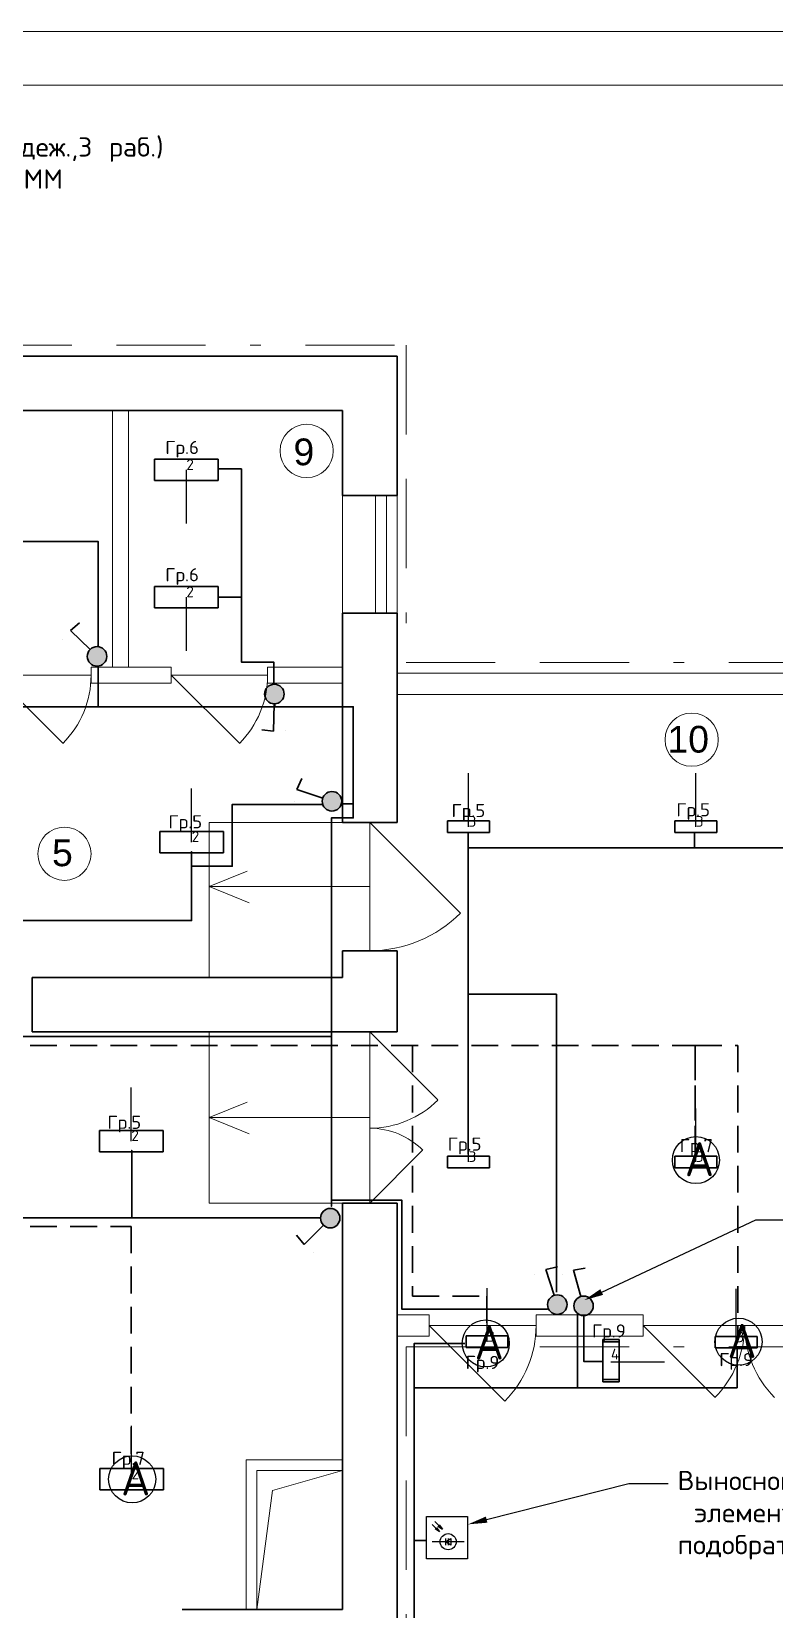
# Model space of a CAD drawing. Header units: metres. Extents: x -472 to 201, y -446 to -235.
# Drawn here: x -69.18 to -62.24, y -327.59 to -312.83 of the extents above; entities that cross this region are included whole.
import ezdxf
from ezdxf import colors
from ezdxf.entities.mleader import LeaderData, LeaderLine
from ezdxf.enums import TextEntityAlignment as Align
from ezdxf.math import Vec2, Vec3

# ---------------------------------------------------------------- set-up
doc = ezdxf.new("R2010")
doc.units = ezdxf.units.M
doc.header["$MEASUREMENT"] = 0
doc.linetypes.add('( Border )', pattern=[1.751, 0.5, -0.25, 0.5, -0.25, 0.001, -0.25])
doc.linetypes.add('( Hidden )', pattern=[0.375, 0.25, -0.125])
for name, color, linetype, lineweight in [('_Электрика', 7, 'Continuous', 15), ('Level 50', 7, 'Continuous', 0), ('Level 63', 7, 'Continuous', 0)]:
    doc.layers.add(name, color=color, linetype=linetype, lineweight=lineweight)
for name, color, linetype in [('DLXLUM', 220, 'Continuous'), ('DLXLUMEX', 220, 'Continuous'), ('Электрика', 7, 'Continuous')]:
    doc.layers.add(name, color=color, linetype=linetype)
doc.styles.get("Standard").update_dxf_attribs({"font": 'txt.shx'})
doc.styles.add('Style-Arial', font='arial.ttf')

# ---------------------------------------------------------------- blocks, each defined once
blk = doc.blocks.new('*U76')
at = {"color": 1}
blk.add_line((0, 0), (0, 500), dxfattribs=at)
for p, q in [((297.5, 100), (-297.5, 100)), ((-297.5, 100), (-297.5, -100)), ((-297.5, 100), (-297.5, -100)), ((-297.5, -100), (-297.5, 100)), ((-297.5, 100), (-297.5, 100)), ((297.5, 100), (-297.5, 100)), ((-297.5, 100), (-297.5, 100)), ((-297.5, 100), (297.5, 100)), ((-297.5, -100), (-297.5, 100)), ((-297.5, 100), (297.5, 100)), ((297.5, -100), (297.5, 100)), ((297.5, 100), (297.5, 100)), ((297.5, -100), (297.5, 100)), ((297.5, 100), (297.5, 100)), ((297.5, 100), (297.5, -100)), ((297.5, 100), (297.5, -100)), ((-297.5, -100), (297.5, -100)), ((-297.5, -100), (297.5, -100)), ((297.5, -100), (-297.5, -100)), ((-297.5, -100), (-297.5, -100)), ((-297.5, -100), (-297.5, -100)), ((297.5, -100), (-297.5, -100)), ((297.5, -100), (297.5, -100)), ((297.5, -100), (297.5, -100))]:
    blk.add_line(p, q)
at = {"layer": 'DLXLUMEX', "color": 7}
blk.add_text('2', height=100, dxfattribs=at).set_placement((0, 0))
blk = doc.blocks.new('*U78')
at = {"color": 1}
blk.add_line((0, 0), (0, 500), dxfattribs=at)
for p, q in [((297.5, 100), (-297.5, 100)), ((-297.5, 100), (-297.5, -100)), ((-297.5, 100), (-297.5, -100)), ((-297.5, -100), (-297.5, 100)), ((-297.5, 100), (-297.5, 100)), ((297.5, 100), (-297.5, 100)), ((-297.5, 100), (-297.5, 100)), ((-297.5, 100), (297.5, 100)), ((-297.5, -100), (-297.5, 100)), ((-297.5, 100), (297.5, 100)), ((297.5, -100), (297.5, 100)), ((297.5, 100), (297.5, 100)), ((297.5, 100), (297.5, 100)), ((297.5, 100), (297.5, -100)), ((297.5, -100), (297.5, 100)), ((297.5, 100), (297.5, -100)), ((-297.5, -100), (297.5, -100)), ((-297.5, -100), (297.5, -100)), ((297.5, -100), (-297.5, -100)), ((-297.5, -100), (-297.5, -100)), ((-297.5, -100), (-297.5, -100)), ((297.5, -100), (-297.5, -100)), ((297.5, -100), (297.5, -100)), ((297.5, -100), (297.5, -100))]:
    blk.add_line(p, q)
at = {"layer": 'DLXLUMEX', "color": 7}
blk.add_text('2', height=100, dxfattribs=at).set_placement((0, 0))
blk = doc.blocks.new('*U87')
at = {"color": 1}
blk.add_line((0, 0), (0, 500), dxfattribs=at)
for p, q in [((297.5, 100), (-297.5, 100)), ((-297.5, 100), (-297.5, -100)), ((-297.5, 100), (-297.5, -100)), ((-297.5, -100), (-297.5, 100)), ((-297.5, 100), (-297.5, 100)), ((297.5, 100), (-297.5, 100)), ((-297.5, 100), (-297.5, 100)), ((-297.5, 100), (297.5, 100)), ((-297.5, -100), (-297.5, 100)), ((-297.5, 100), (297.5, 100)), ((297.5, -100), (297.5, 100)), ((297.5, 100), (297.5, 100)), ((297.5, -100), (297.5, 100)), ((297.5, 100), (297.5, 100)), ((297.5, 100), (297.5, -100)), ((297.5, 100), (297.5, -100)), ((-297.5, -100), (297.5, -100)), ((-297.5, -100), (297.5, -100)), ((297.5, -100), (-297.5, -100)), ((-297.5, -100), (-297.5, -100)), ((-297.5, -100), (-297.5, -100)), ((297.5, -100), (-297.5, -100)), ((297.5, -100), (297.5, -100)), ((297.5, -100), (297.5, -100))]:
    blk.add_line(p, q)
at = {"layer": 'DLXLUMEX', "color": 7}
blk.add_text('2', height=100, dxfattribs=at).set_placement((0, 0))
blk = doc.blocks.new('*U88')
for p, q in [((-297.5, 100), (-297.5, -100)), ((297.5, 100), (-297.5, 100)), ((297.5, 100), (-297.5, 100)), ((-297.5, 100), (-297.5, 100)), ((-297.5, 100), (297.5, 100)), ((-297.5, 100), (-297.5, -100)), ((-297.5, -100), (-297.5, 100)), ((-297.5, 100), (-297.5, 100)), ((-297.5, 100), (297.5, 100)), ((-297.5, -100), (-297.5, 100)), ((297.5, -100), (297.5, 100)), ((297.5, 100), (297.5, 100)), ((297.5, -100), (297.5, 100)), ((297.5, 100), (297.5, 100)), ((297.5, 100), (297.5, -100)), ((297.5, 100), (297.5, -100)), ((-297.5, -100), (297.5, -100)), ((-297.5, -100), (297.5, -100)), ((297.5, -100), (-297.5, -100)), ((-297.5, -100), (-297.5, -100)), ((-297.5, -100), (-297.5, -100)), ((297.5, -100), (-297.5, -100)), ((297.5, -100), (297.5, -100)), ((297.5, -100), (297.5, -100))]:
    blk.add_line(p, q)
at = {"color": 1}
blk.add_line((0, 0), (0, -500), dxfattribs=at)
at = {"layer": 'DLXLUMEX', "color": 7}
blk.add_text('2', height=100, dxfattribs=at).set_placement((0, 0))
blk = doc.blocks.new('*U89')
for p, q in [((-297.5, 100), (-297.5, -100)), ((297.5, 100), (-297.5, 100)), ((297.5, 100), (-297.5, 100)), ((-297.5, 100), (-297.5, 100)), ((-297.5, 100), (297.5, 100)), ((-297.5, 100), (-297.5, -100)), ((-297.5, -100), (-297.5, 100)), ((-297.5, 100), (-297.5, 100)), ((-297.5, 100), (297.5, 100)), ((-297.5, -100), (-297.5, 100)), ((297.5, -100), (297.5, 100)), ((297.5, 100), (297.5, 100)), ((297.5, -100), (297.5, 100)), ((297.5, 100), (297.5, 100)), ((297.5, 100), (297.5, -100)), ((297.5, 100), (297.5, -100)), ((-297.5, -100), (297.5, -100)), ((-297.5, -100), (297.5, -100)), ((297.5, -100), (-297.5, -100)), ((-297.5, -100), (-297.5, -100)), ((-297.5, -100), (-297.5, -100)), ((297.5, -100), (-297.5, -100)), ((297.5, -100), (297.5, -100)), ((297.5, -100), (297.5, -100))]:
    blk.add_line(p, q)
at = {"color": 1}
blk.add_line((0, 0), (0, -500), dxfattribs=at)
at = {"layer": 'DLXLUMEX', "color": 7}
blk.add_text('2', height=100, dxfattribs=at).set_placement((0, 0))
blk = doc.blocks.new('*U99')
at = {"color": 1}
blk.add_line((0, 0), (0, 500), dxfattribs=at)
for p, q in [((196, 54), (-196, 54)), ((-196, 54), (-196, -54)), ((-196, 54), (-196, -54)), ((-196, -54), (-196, 54)), ((-196, 54), (-196, 54)), ((196, 54), (-196, 54)), ((-196, 54), (-196, 54)), ((-196, 54), (196, 54)), ((-196, -54), (-196, 54)), ((-196, 54), (196, 54)), ((196, -54), (196, 54)), ((196, 54), (196, 54)), ((196, -54), (196, 54)), ((196, 54), (196, 54)), ((196, 54), (196, -54)), ((196, 54), (196, -54)), ((-196, -54), (196, -54)), ((-196, -54), (196, -54)), ((196, -54), (-196, -54)), ((-196, -54), (-196, -54)), ((-196, -54), (-196, -54)), ((196, -54), (-196, -54)), ((196, -54), (196, -54)), ((196, -54), (196, -54))]:
    blk.add_line(p, q)
at = {"layer": 'DLXLUMEX', "color": 7}
blk.add_text('3', height=100, dxfattribs=at).set_placement((0, 0))
blk = doc.blocks.new('*U100')
at = {"color": 1}
blk.add_line((0, 0), (0, 500), dxfattribs=at)
for p, q in [((196, 54), (-196, 54)), ((-196, 54), (-196, -54)), ((-196, 54), (-196, -54)), ((-196, -54), (-196, 54)), ((-196, 54), (-196, 54)), ((196, 54), (-196, 54)), ((-196, 54), (-196, 54)), ((-196, 54), (196, 54)), ((-196, -54), (-196, 54)), ((-196, 54), (196, 54)), ((196, -54), (196, 54)), ((196, 54), (196, 54)), ((196, -54), (196, 54)), ((196, 54), (196, 54)), ((196, 54), (196, -54)), ((196, 54), (196, -54)), ((-196, -54), (196, -54)), ((-196, -54), (196, -54)), ((196, -54), (-196, -54)), ((-196, -54), (-196, -54)), ((-196, -54), (-196, -54)), ((196, -54), (-196, -54)), ((196, -54), (196, -54)), ((196, -54), (196, -54))]:
    blk.add_line(p, q)
at = {"layer": 'DLXLUMEX', "color": 7}
blk.add_text('3', height=100, dxfattribs=at).set_placement((0, 0))
blk = doc.blocks.new('*U102')
at = {"color": 1}
blk.add_line((0, 0), (0, 500), dxfattribs=at)
for p, q in [((196, 54), (-196, 54)), ((-196, 54), (-196, -54)), ((-196, 54), (-196, -54)), ((-196, -54), (-196, 54)), ((-196, 54), (-196, 54)), ((196, 54), (-196, 54)), ((-196, 54), (-196, 54)), ((-196, 54), (196, 54)), ((-196, -54), (-196, 54)), ((-196, 54), (196, 54)), ((196, -54), (196, 54)), ((196, 54), (196, 54)), ((196, -54), (196, 54)), ((196, 54), (196, 54)), ((196, 54), (196, -54)), ((196, 54), (196, -54)), ((-196, -54), (196, -54)), ((-196, -54), (196, -54)), ((196, -54), (-196, -54)), ((-196, -54), (-196, -54)), ((-196, -54), (-196, -54)), ((196, -54), (-196, -54)), ((196, -54), (196, -54)), ((196, -54), (196, -54))]:
    blk.add_line(p, q)
at = {"layer": 'DLXLUMEX', "color": 7}
blk.add_text('3', height=100, dxfattribs=at).set_placement((0, 0))
blk = doc.blocks.new('*U104')
at = {"color": 1}
blk.add_line((0, 0), (0, 500), dxfattribs=at)
for p, q in [((196, 54), (-196, 54)), ((-196, 54), (-196, -54)), ((-196, 54), (-196, -54)), ((-196, -54), (-196, 54)), ((-196, 54), (-196, 54)), ((196, 54), (-196, 54)), ((-196, 54), (-196, 54)), ((-196, 54), (196, 54)), ((-196, -54), (-196, 54)), ((-196, 54), (196, 54)), ((196, -54), (196, 54)), ((196, 54), (196, 54)), ((196, -54), (196, 54)), ((196, 54), (196, 54)), ((196, 54), (196, -54)), ((196, 54), (196, -54)), ((-196, -54), (196, -54)), ((-196, -54), (196, -54)), ((196, -54), (-196, -54)), ((-196, -54), (-196, -54)), ((-196, -54), (-196, -54)), ((196, -54), (-196, -54)), ((196, -54), (196, -54)), ((196, -54), (196, -54))]:
    blk.add_line(p, q)
at = {"layer": 'DLXLUMEX', "color": 7}
blk.add_text('3', height=100, dxfattribs=at).set_placement((0, 0))
blk = doc.blocks.new('*U113')
for p, q in [((76, 186), (-76, 186)), ((-76, 186), (-76, -186)), ((-76, -186), (-76, 186)), ((-76, 186), (-76, 164)), ((-76, 164), (-76, 186)), ((-76, 186), (76, 186)), ((-76, 164), (-76, -208)), ((76, 164), (-76, 164)), ((-76, -208), (-76, 164)), ((-76, 164), (76, 164)), ((76, -186), (76, 186)), ((76, 186), (76, 164)), ((76, 164), (76, 186)), ((76, 186), (76, -186)), ((76, -208), (76, 164)), ((76, 164), (76, -208)), ((-76, -186), (76, -186)), ((-76, -208), (-76, -186)), ((76, -186), (-76, -186)), ((-76, -186), (-76, -208)), ((-76, -208), (76, -208)), ((76, -208), (-76, -208)), ((76, -186), (76, -208)), ((76, -208), (76, -186))]:
    blk.add_line(p, q)
at = {"color": 1}
blk.add_line((0, -22), (500, -22), dxfattribs=at)
at = {"layer": 'DLXLUMEX', "color": 7}
blk.add_text('4', height=100, dxfattribs=at).set_placement((0, 0))
blk = doc.blocks.new('*U114')
at = {"color": 1}
blk.add_line((0, 0), (0, 500), dxfattribs=at)
for p, q in [((196, 54), (-196, 54)), ((-196, 54), (-196, -54)), ((-196, 54), (-196, -54)), ((-196, -54), (-196, 54)), ((-196, 54), (-196, 54)), ((196, 54), (-196, 54)), ((-196, 54), (-196, 54)), ((-196, 54), (196, 54)), ((-196, -54), (-196, 54)), ((-196, 54), (196, 54)), ((196, -54), (196, 54)), ((196, 54), (196, 54)), ((196, -54), (196, 54)), ((196, 54), (196, 54)), ((196, 54), (196, -54)), ((196, 54), (196, -54)), ((-196, -54), (196, -54)), ((-196, -54), (196, -54)), ((196, -54), (-196, -54)), ((-196, -54), (-196, -54)), ((-196, -54), (-196, -54)), ((196, -54), (-196, -54)), ((196, -54), (196, -54)), ((196, -54), (196, -54))]:
    blk.add_line(p, q)
at = {"layer": 'DLXLUMEX', "color": 7}
blk.add_text('3', height=100, dxfattribs=at).set_placement((0, 0))
blk = doc.blocks.new('*U115')
at = {"color": 1}
blk.add_line((0, 0), (0, 500), dxfattribs=at)
for p, q in [((196, 54), (-196, 54)), ((-196, 54), (-196, -54)), ((-196, 54), (-196, -54)), ((-196, -54), (-196, 54)), ((-196, 54), (-196, 54)), ((196, 54), (-196, 54)), ((-196, 54), (-196, 54)), ((-196, 54), (196, 54)), ((-196, -54), (-196, 54)), ((-196, 54), (196, 54)), ((196, -54), (196, 54)), ((196, 54), (196, 54)), ((196, -54), (196, 54)), ((196, 54), (196, 54)), ((196, 54), (196, -54)), ((196, 54), (196, -54)), ((-196, -54), (196, -54)), ((-196, -54), (196, -54)), ((196, -54), (-196, -54)), ((-196, -54), (-196, -54)), ((-196, -54), (-196, -54)), ((196, -54), (-196, -54)), ((196, -54), (196, -54)), ((196, -54), (196, -54))]:
    blk.add_line(p, q)
at = {"layer": 'DLXLUMEX', "color": 7}
blk.add_text('3', height=100, dxfattribs=at).set_placement((0, 0))
blk = doc.blocks.new('*U215')
at = {"true_color": 0xffffff}
h = blk.add_hatch(color=7, dxfattribs=at)
h.dxf.hatch_style = 1
h.paths.add_polyline_path([(0.01, 5.44, 1), (10.29, 4.86, 1)])
at = {"color": 0, "lineweight": 30}
for p, q in [((3.25, 0.36), (-2.09, -13.07)), ((-2.09, -13.07), (-7.69, -10.19)), ((4.02, -14.82), (4.02, -14.82))]:
    blk.add_line(p, q, dxfattribs=at)
blk.add_circle((5.15, 5.15), 5.15, dxfattribs=at)
blk = doc.blocks.new('*U216')
at = {"true_color": 0xffffff}
h = blk.add_hatch(color=7, dxfattribs=at)
h.dxf.hatch_style = 1
h.paths.add_polyline_path([(3.15, 9.89, 1), (7.15, 0.4, 1)])
at = {"color": 0, "lineweight": 30}
for p, q in [((-14.4, 3.64), (-14.28, 9.93)), ((0.02, 4.75), (-14.4, 3.64)), ((-13.28, -2.62), (-13.28, -2.62))]:
    blk.add_line(p, q, dxfattribs=at)
blk.add_circle((5.15, 5.15), 5.15, dxfattribs=at)
blk = doc.blocks.new('*U220')
at = {"true_color": 0xffffff}
h = blk.add_hatch(color=7, dxfattribs=at)
h.dxf.hatch_style = 1
h.paths.add_polyline_path([(1.23, 1.81, 1), (9.07, 8.48, 1)])
at = {"color": 0, "lineweight": 30}
for p, q in [((7.07, 0.37), (12.48, -13.03)), ((12.48, -13.03), (6.44, -14.81)), ((18.11, -10.09), (18.11, -10.09))]:
    blk.add_line(p, q, dxfattribs=at)
blk.add_circle((5.15, 5.15), 5.15, dxfattribs=at)
blk = doc.blocks.new('*U219')
at = {"true_color": 0xffffff}
h = blk.add_hatch(color=7, dxfattribs=at)
h.dxf.hatch_style = 1
h.paths.add_polyline_path([(5.4, 10.29, 1), (4.9, 0.01, 1)])
at = {"color": 0, "lineweight": 30}
for p, q in [((-13.13, 12.23), (-10.3, 17.86)), ((0.35, 7.01), (-13.13, 12.23)), ((-14.83, 6.11), (-14.83, 6.11))]:
    blk.add_line(p, q, dxfattribs=at)
blk.add_circle((5.15, 5.15), 5.15, dxfattribs=at)
blk = doc.blocks.new('*U222')
at = {"true_color": 0xffffff}
h = blk.add_hatch(color=7, dxfattribs=at)
h.dxf.hatch_style = 1
h.paths.add_polyline_path([(7.75, 9.59, 1), (2.55, 0.7, 1)])
at = {"color": 0, "lineweight": 30}
for p, q in [((-7.78, 19.88), (-2.67, 23.56)), ((1.75, 9.02), (-7.78, 19.88)), ((-12.12, 15.24), (-12.12, 15.24))]:
    blk.add_line(p, q, dxfattribs=at)
blk.add_circle((5.15, 5.15), 5.15, dxfattribs=at)
blk = doc.blocks.new('*U223')
at = {"true_color": 0xffffff}
h = blk.add_hatch(color=7, dxfattribs=at)
h.dxf.hatch_style = 1
h.paths.add_polyline_path([(7.91, 9.49, 1), (2.38, 0.8, 1)])
at = {"color": 0, "lineweight": 30}
for p, q in [((-7.21, 20.36), (-1.97, 23.85)), ((1.9, 9.14), (-7.21, 20.36)), ((-11.73, 15.88), (-11.73, 15.88))]:
    blk.add_line(p, q, dxfattribs=at)
blk.add_circle((5.15, 5.15), 5.15, dxfattribs=at)

msp = doc.modelspace()

# ---------------------------------------------------------------- linework, layer by layer
at = {"color": 1, "linetype": '( Border )', "lineweight": 13, "ltscale": 1.666667}
for p, q in [((-75.67, -315.767), (-65.679, -315.767)), ((-65.679, -315.767), (-65.679, -318.733)), ((-65.679, -318.733), (-59.064, -318.733)), ((-65.679, -325.133), (-59.064, -325.133)), ((-65.679, -325.133), (-65.679, -328.175))]:
    msp.add_line(p, q, dxfattribs=at)
at = {"color": 7, "linetype": 'Continuous', "lineweight": 30}
for p, q in [((-65.764, -315.868), (-70.874, -315.868)), ((-65.764, -315.868), (-65.764, -317.172)), ((-70.874, -316.378), (-66.274, -316.378)), ((-66.274, -316.378), (-66.274, -317.172)), ((-65.764, -317.172), (-66.274, -317.172)), ((-65.764, -318.272), (-66.274, -318.272)), ((-66.274, -318.272), (-66.274, -320.228)), ((-65.764, -318.272), (-65.764, -320.228)), ((-66.274, -320.228), (-65.764, -320.228)), ((-66.274, -321.428), (-65.764, -321.428)), ((-66.274, -321.428), (-66.274, -321.678)), ((-65.764, -321.428), (-65.764, -322.188)), ((-69.174, -321.678), (-69.174, -322.188)), ((-69.174, -321.678), (-66.274, -321.678)), ((-69.174, -322.188), (-65.764, -322.188)), ((-66.274, -323.788), (-66.274, -327.588)), ((-66.274, -323.788), (-65.764, -323.788)), ((-65.764, -323.788), (-65.764, -328.098)), ((-66.274, -327.588), (-67.774, -327.588))]:
    msp.add_line(p, q, dxfattribs=at)
at = {"color": 7, "linetype": 'Continuous', "lineweight": 13}
for p, q in [((-68.424, -316.378), (-68.424, -318.778)), ((-68.274, -316.378), (-68.274, -318.778)), ((-66.274, -317.172), (-66.274, -318.272)), ((-65.764, -318.272), (-65.764, -317.172)), ((-68.624, -318.778), (-68.624, -318.928)), ((-68.624, -318.778), (-67.874, -318.778)), ((-67.874, -318.778), (-67.874, -318.928)), ((-66.974, -318.778), (-66.974, -318.928)), ((-66.974, -318.778), (-66.274, -318.778)), ((-68.624, -318.928), (-67.874, -318.928)), ((-66.974, -318.928), (-66.274, -318.928)), ((-65.764, -318.833), (-59.164, -318.833)), ((-65.764, -319.033), (-59.364, -319.033)), ((-65.764, -324.833), (-65.464, -324.833)), ((-65.464, -324.833), (-65.464, -325.033)), ((-64.464, -324.833), (-64.464, -325.033)), ((-64.464, -324.833), (-63.464, -324.833)), ((-63.464, -324.833), (-63.464, -325.033)), ((-65.764, -325.033), (-65.464, -325.033)), ((-64.464, -325.033), (-63.464, -325.033)), ((-67.174, -326.188), (-67.174, -327.588)), ((-66.274, -326.188), (-67.174, -326.188)), ((-66.274, -326.288), (-67.074, -326.288)), ((-67.074, -326.288), (-67.074, -327.588))]:
    msp.add_line(p, q, dxfattribs=at)
at = {"color": 7, "linetype": 'Continuous', "lineweight": 0}
for p, q in [((-65.964, -318.272), (-65.964, -317.172)), ((-65.864, -318.272), (-65.864, -317.172)), ((-69.524, -318.853), (-68.624, -318.853)), ((-69.524, -318.853), (-68.888, -319.489)), ((-67.874, -318.853), (-66.974, -318.853)), ((-67.874, -318.853), (-67.238, -319.489)), ((-66.274, -320.228), (-67.519, -320.228)), ((-67.519, -320.228), (-67.519, -321.678)), ((-66.019, -320.228), (-66.019, -321.428)), ((-66.019, -320.228), (-65.171, -321.076)), ((-67.165, -320.683), (-67.519, -320.828)), ((-66.019, -320.828), (-67.519, -320.828)), ((-67.146, -320.98), (-67.519, -320.828)), ((-67.519, -322.188), (-67.519, -323.788)), ((-66.019, -323.788), (-66.019, -322.188)), ((-66.019, -322.188), (-65.383, -322.824)), ((-67.165, -322.843), (-67.519, -322.988)), ((-66.019, -322.988), (-67.519, -322.988)), ((-67.146, -323.14), (-67.519, -322.988)), ((-65.525, -323.293), (-66.019, -323.788)), ((-66.274, -323.788), (-67.519, -323.788)), ((-65.464, -324.933), (-64.464, -324.933)), ((-65.464, -324.933), (-64.757, -325.64)), ((-63.464, -324.933), (-61.564, -324.933)), ((-63.464, -324.933), (-62.793, -325.604))]:
    msp.add_line(p, q, dxfattribs=at)
for p, q in [((-65.366, -326.863), (-65.437, -326.793)), ((-65.411, -326.766), (-65.34, -326.837)), ((-65.369, -326.795), (-65.34, -326.837)), ((-65.366, -326.863), (-65.408, -326.835)), ((-65.395, -326.821), (-65.366, -326.863)), ((-65.382, -326.808), (-65.34, -326.837)), ((-65.311, -326.923), (-65.311, -326.986)), ((-65.311, -326.954), (-65.261, -326.923)), ((-65.286, -326.923), (-65.286, -326.986)), ((-65.261, -326.923), (-65.261, -326.986)), ((-65.136, -326.954), (-65.436, -326.954)), ((-65.261, -326.986), (-65.311, -326.954))]:
    msp.add_line(p, q)
at = {"color": 7, "linetype": 'Continuous', "lineweight": 0, "flags": 128}
msp.add_lwpolyline([(-67.074, -327.588), (-66.928, -326.476), (-66.274, -326.288)], dxfattribs=at)
msp.add_lwpolyline([(-65.488, -326.717), (-65.104, -326.717), (-65.104, -327.113), (-65.488, -327.113)], close=True)
at = {"color": 7, "linetype": 'Continuous', "lineweight": 0}
for centre in [(-66.609, -316.755), (-63.01, -319.455), (-68.873, -320.522)]:
    msp.add_circle(centre, 0.249, dxfattribs=at)
at = {"color": 1, "linetype": 'ByBlock', "transparency": 33554687}
for centre in [(-62.97, -323.386), (-62.572, -325.084), (-64.935, -325.1), (-68.24, -326.371)]:
    msp.add_circle(centre, 0.22, dxfattribs=at)
msp.add_circle((-65.286, -326.954), 0.075)
at = {"color": 7, "linetype": 'Continuous', "lineweight": 0}
for centre, radius, start, end in [((-69.524, -318.853), 0.9, 315, 0), ((-67.874, -318.853), 0.9, 315, 0), ((-66.019, -320.228), 1.2, 270, 315), ((-66.019, -322.188), 0.9, 270, 315), ((-66.019, -323.788), 0.7, 45, 90), ((-65.464, -324.933), 1, 315, 360), ((-63.464, -324.933), 0.95, 315, 360), ((-61.564, -324.933), 0.95, 180, 225)]:
    msp.add_arc(centre, radius, start, end, dxfattribs=at)
at = {"layer": '_Электрика', "color": 2, "lineweight": 30, "true_color": 0xf1eb1f}
for points in [[(-68.558, -318.586), (-68.558, -317.601), (-71.348, -317.601), (-71.348, -316.98), (-70.595, -316.98), (-72.43, -316.98), (-71.348, -316.98), (-71.348, -317.601), (-71.348, -318.276), (-71.348, -318.317), (-72.375, -318.317)], [(-67.433, -316.923), (-67.218, -316.923), (-67.218, -318.103), (-67.218, -318.121), (-67.428, -318.121), (-67.218, -318.121), (-67.218, -318.729), (-66.917, -318.729), (-66.917, -318.921)], [(-66.453, -320.061), (-67.304, -320.061), (-67.304, -320.638), (-67.684, -320.638), (-67.684, -320.501), (-67.684, -320.638), (-67.684, -321.147), (-72.662, -321.147), (-72.662, -320.965)], [(-60.845, -320.336), (-60.845, -320.465), (-62.983, -320.465), (-62.983, -320.327), (-62.983, -320.465), (-65.098, -320.465), (-65.098, -320.331), (-65.098, -320.465), (-62.983, -320.465), (-60.845, -320.465), (-60.845, -323.336)], [(-65.098, -320.465), (-65.098, -323.33)], [(-64.274, -324.622), (-64.274, -321.836), (-65.102, -321.836)], [(-66.48, -323.927), (-68.244, -323.927), (-68.244, -323.296), (-68.244, -323.927), (-71.142, -323.927), (-71.142, -323.32), (-71.142, -326.228)]]:
    msp.add_lwpolyline(points, dxfattribs=at)
at = {"layer": '_Электрика', "color": 175, "lineweight": 30, "true_color": 0x4554a5}
for points in [[(-66.378, -322.231), (-66.378, -320.187), (-66.173, -320.187), (-66.173, -320.054), (-66.277, -320.054), (-66.173, -320.054), (-66.173, -319.147), (-66.906, -319.147), (-66.906, -319.121), (-66.906, -319.147), (-68.558, -319.147), (-68.558, -318.778), (-68.558, -319.147), (-70.196, -319.147), (-70.196, -320.686), (-70.516, -320.686), (-70.516, -320.503), (-70.516, -320.686), (-71.986, -320.686), (-71.986, -320.508), (-71.986, -320.686), (-72.158, -320.686), (-72.158, -320.422), (-73.114, -320.422)], [(-77.976, -323.302), (-77.976, -322.231), (-66.418, -322.231), (-66.378, -322.231), (-66.378, -323.818), (-66.378, -323.76), (-65.72, -323.76), (-65.72, -324.779), (-64.356, -324.779), (-64.418, -324.779), (-64.356, -324.779), (-64.356, -324.779), (-64.356, -324.779)]]:
    msp.add_lwpolyline(points, dxfattribs=at)
at = {"layer": '_Электрика', "color": 1, "linetype": '( Hidden )', "lineweight": 30}
for points in [[(-71.818, -323.627), (-71.818, -322.315), (-62.977, -322.315), (-62.977, -323.39), (-62.977, -322.315), (-62.577, -322.315), (-62.577, -325.034)], [(-65.621, -322.315), (-65.621, -324.657), (-64.926, -324.657), (-64.926, -325.002)], [(-72.649, -323.627), (-71.818, -323.627), (-71.818, -324.007), (-68.25, -324.007), (-68.25, -326.249)]]:
    msp.add_lwpolyline(points, dxfattribs=at)
at = {"layer": '_Электрика', "color": 114, "lineweight": 30, "true_color": 0x139b48}
for points in [[(-65.605, -325.514), (-64.078, -325.514), (-64.078, -324.826)], [(-64.017, -324.84), (-64.017, -325.27), (-63.85, -325.27)], [(-72.492, -325.358), (-72.356, -325.358), (-72.356, -328.255), (-65.605, -328.255), (-65.605, -325.101), (-65.129, -325.101)], [(-64.078, -325.514), (-62.585, -325.514), (-62.585, -325.146)], [(-65.606, -326.942), (-65.491, -326.942)]]:
    msp.add_lwpolyline(points, dxfattribs=at)
at = {"layer": 'Level 50', "color": 7, "linetype": 'Continuous', "lineweight": 13}
msp.add_line((-113.167, -313.334), (-54.167, -313.334), dxfattribs=at)
at = {"layer": 'Level 63', "color": 7, "linetype": 'Continuous', "lineweight": 0, "flags": 128}
msp.add_lwpolyline([(-53.667, -341.834), (-115.167, -341.834), (-115.167, -312.834), (-53.667, -312.834), (-53.667, -341.834)], close=True, dxfattribs=at)

# ---------------------------------------------------------------- block references
at = {"layer": '_Электрика', "color": 7, "linetype": 'Continuous', "lineweight": 0, "xscale": 0.01769423417103582, "yscale": 0.01769423417103582, "zscale": 0.01769423417103582, "rotation": 336.816377209232}
for name, p in [('*U219', (-68.688, -318.724)), ('*U220', (-67.03, -319.076)), ('*U216', (-66.492, -320.079)), ('*U215', (-66.508, -323.977)), ('*U222', (-64.386, -324.785)), ('*U223', (-64.14, -324.797))]:
    msp.add_blockref(name, p, dxfattribs=at)
at = {"layer": 'DLXLUM', "xscale": 0.001, "yscale": 0.001, "zscale": 0.001}
for name, p in [('*U88', (-67.734, -316.933)), ('*U89', (-67.734, -318.123)), ('*U99', (-65.096, -320.269)), ('*U100', (-62.972, -320.269)), ('*U87', (-67.684, -320.412)), ('*U76', (-68.248, -323.208)), ('*U102', (-65.096, -323.403)), ('*U104', (-62.972, -323.403)), ('*U114', (-64.923, -325.084)), ('*U115', (-62.593, -325.089)), ('*U113', (-63.765, -325.25)), ('*U78', (-68.246, -326.37))]:
    msp.add_blockref(name, p, dxfattribs=at)

# ---------------------------------------------------------------- texts
at = {"color": 7, "linetype": 'Continuous', "lineweight": 0, "style": 'Style-Arial'}
for s, p in [('9', (-66.635, -316.639)), ('10', (-63.042, -319.326)), ('5', (-68.892, -320.388))]:
    msp.add_text(s, height=0.25, dxfattribs=at).set_placement(p, align=Align.TOP_CENTER)
at = {"color": 1, "linetype": 'ByBlock', "transparency": 33554687, "char_height": 0.31917, "attachment_point": 1}
for insert in [(-63.074, -323.218), (-65.039, -324.932), (-62.676, -324.917), (-68.344, -326.203)]:
    msp.add_mtext_dynamic_manual_height_columns('{\\fGOST Common|b0|i0|c204|p34;А}', width=3.89616, gutter_width=1, heights=[0], dxfattribs=dict(at, insert=insert))
at = {"layer": '_Электрика', "linetype": 'Continuous', "lineweight": 30}
for s, p in [('Гр.6', (-67.931, -316.784)), ('Гр.6', (-67.931, -317.974)), ('Гр.5', (-65.255, -320.179)), ('Гр.5', (-63.154, -320.172)), ('Гр.5', (-67.901, -320.284)), ('Гр.5', (-68.471, -323.094)), ('Гр.5', (-65.29, -323.298)), ('Гр.7', (-63.122, -323.312)), ('Гр.9', (-63.942, -325.045)), ('Гр.9', (-65.124, -325.339)), ('Гр.9', (-62.753, -325.313)), ('Гр.7', (-68.433, -326.236))]:
    msp.add_text(s, height=0.1228, dxfattribs=at).set_placement(p)

# ---------------------------------------------------------------- leaders
at = {"layer": 'Электрика', "lineweight": 13}
ml = msp.add_multileader_mtext('Standard', dxfattribs=at)
ml.set_content('5 - выкл. однокл. - Управление освещением ТЗ (2 деж.,3 раб.)\\P1 - Кнопка включения ручного режима работы осв. ММ', color=256)
ml.set_leader_properties()
ml.build(insert=Vec2(0, 0))
ml.multileader.update_dxf_attribs({"text_right_attachment_type": 6, "dogleg_length": 0.36, "arrow_head_size": 0.18})
ctx = ml.context
ctx.base_point, ctx.char_height, ctx.arrow_head_size, ctx.landing_gap_size, ctx.plane_origin = Vec3(-75.849, -313.913), 0.18, 0.18, 0.09, Vec3(-77.734, -317.923)
ctx.right_attachment = 6
notes = []
notes.append((ctx, [(0, (1, 1, 0), (-76.215, -313.913), (1, 0), 0.366, [(0, [(-78.129, -323.234)], 0, [])])]))
ctx.mtext.insert, ctx.mtext.width, ctx.mtext.flow_direction = Vec3(-75.759, -313.823), 7.46454, 5
ml = msp.add_multileader_mtext('Standard', dxfattribs=at)
ml.set_content('1 - выкл. однокл. - Управление внутренним аварийным освещ. ММ Контрафагот', color=256)
ml.set_leader_properties()
ml.build(insert=Vec2(0, 0))
ml.multileader.update_dxf_attribs({"text_right_attachment_type": 6, "dogleg_length": 0.36, "arrow_head_size": 0.18})
ctx = ml.context
ctx.base_point, ctx.char_height, ctx.arrow_head_size, ctx.landing_gap_size, ctx.plane_origin = Vec3(-75.849, -315.223), 0.18, 0.18, 0.09, Vec3(-77.734, -319.232)
ctx.right_attachment = 6
notes.append((ctx, [(0, (1, 1, 0), (-76.215, -315.223), (1, 0), 0.366, [(0, [(-78.028, -323.401)], 0, [])])]))
ctx.mtext.insert, ctx.mtext.width, ctx.mtext.flow_direction = Vec3(-75.759, -315.118), 7.46454, 5
ml = msp.add_multileader_mtext('Standard', dxfattribs=at)
ml.set_content('Выкл. однокл. - Управление Прожектом разгрузки', color=256)
ml.set_leader_properties()
ml.build(insert=Vec2(0, 0))
ml.multileader.update_dxf_attribs({"text_right_attachment_type": 6, "dogleg_length": 0.36, "arrow_head_size": 0.18})
ctx = ml.context
ctx.base_point, ctx.char_height, ctx.arrow_head_size, ctx.landing_gap_size, ctx.plane_origin = Vec3(-62.045, -323.945), 0.18, 0.18, 0.09, Vec3(-62.411, -323.635)
ctx.right_attachment = 6
notes.append((ctx, [(0, (1, 1, 0), (-62.411, -323.945), (1, 0), 0.366, [(0, [(-64.014, -324.696)], 0, [])])]))
ctx.mtext.insert, ctx.mtext.width, ctx.mtext.flow_direction = Vec3(-61.955, -323.826), 6.40441, 5
ml = msp.add_multileader_mtext('Standard', dxfattribs=at)
ml.set_content('Выносной светочувствительный\\P элемент Фотореле ЩО - место установки подобрать согласно инструкции к Фотореле', color=256)
ml.set_leader_properties()
ml.build(insert=Vec2(0, 0))
ml.multileader.update_dxf_attribs({"text_right_attachment_type": 6, "dogleg_length": 0.36, "arrow_head_size": 0.18})
ctx = ml.context
ctx.base_point, ctx.char_height, ctx.arrow_head_size, ctx.landing_gap_size, ctx.plane_origin = Vec3(-63.232, -326.411), 0.18, 0.18, 0.09, Vec3(-59.882, -325.854)
ctx.right_attachment = 6
notes.append((ctx, [(0, (1, 1, 0), (-63.597, -326.411), (1, 0), 0.366, [(0, [(-65.101, -326.792)], 0, [])])]))
ctx.mtext.insert, ctx.mtext.width, ctx.mtext.flow_direction = Vec3(-63.142, -326.292), 5.86168, 5
for ctx, leaders in notes:
    for number, flags, end, landing, length, lines in leaders:
        leader = LeaderData()
        leader.index, (leader.has_last_leader_line, leader.has_dogleg_vector, leader.attachment_direction) = number, flags
        leader.last_leader_point, leader.dogleg_vector, leader.dogleg_length = Vec3(end), Vec3(landing), length
        for number, points, colour, breaks in lines:
            line = LeaderLine()
            line.index, line.vertices, line.color, line.breaks = number, Vec3.list(points), colors.encode_raw_color(colour), breaks
            leader.lines.append(line)
        ctx.leaders.append(leader)

doc.saveas('drawing.dxf')
